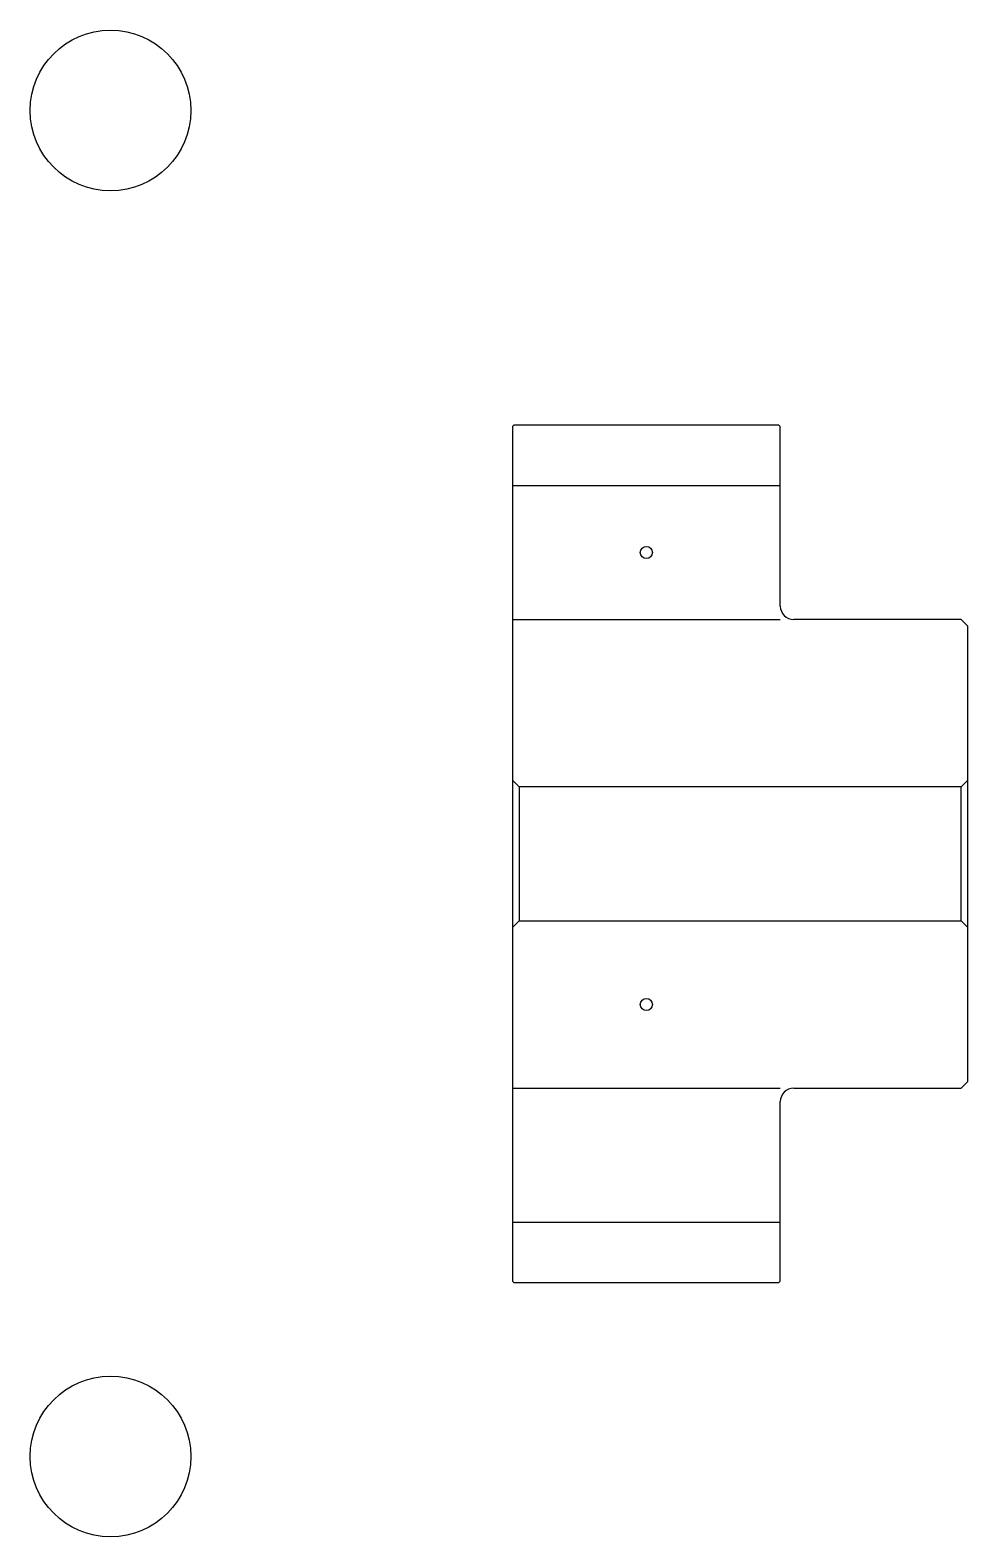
# Model space of a CAD drawing. Header units: metres. Extents: x 86 to 156, y 71 to 184.
import ezdxf

# ---------------------------------------------------------------- set-up
doc = ezdxf.new("R2010")
doc.units = ezdxf.units.M

msp = doc.modelspace()

# ---------------------------------------------------------------- linework, layer by layer
at = {"color": 4}
for p, q in [((121.5, 149.75), (141.5, 149.75)), ((121.5, 139.75), (141.5, 139.75)), ((122, 127.25), (122, 117.25)), ((155, 127.25), (155.5, 127.75)), ((155, 117.25), (155.5, 116.75)), ((121.5, 104.75), (141.5, 104.75)), ((121.5, 94.75), (141.5, 94.75))]:
    msp.add_line(p, q, dxfattribs=at)
for points in [[(141.5, 140.75), (141.5, 154.149994), (141.399994, 154.25), (121.599998, 154.25), (121.5, 154.149994), (121.5, 116.75)], [(142.5, 104.75), (155, 104.75), (155.5, 105.25), (155.5, 139.25), (155, 139.75), (142.5, 139.75)], [(121.5, 116.75), (122, 117.25), (155, 117.25), (155, 127.25), (122, 127.25), (121.5, 127.75)], [(121.5, 116.75), (121.5, 90.349998), (121.599998, 90.25), (141.399994, 90.25), (141.5, 90.349998), (141.5, 103.75)]]:
    msp.add_lwpolyline(points, dxfattribs=at)
at = {"color": 5}
for centre, radius in [((91.5, 177.75), 6), ((131.5, 144.75), 0.45), ((131.5, 111), 0.45), ((91.5, 77.25), 6)]:
    msp.add_circle(centre, radius, dxfattribs=at)
at = {"color": 4}
for centre, start, end in [((142.5, 140.75), 180, 270), ((142.5, 103.75), 90, 180)]:
    msp.add_arc(centre, 1, start, end, dxfattribs=at)

doc.saveas('drawing.dxf')
